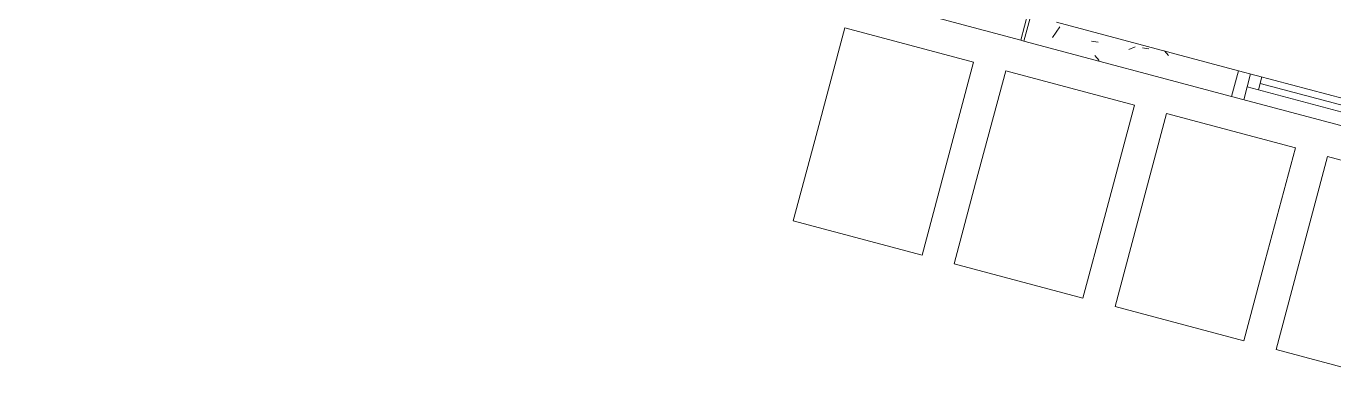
# Model space of a CAD drawing. Header units: metres. Extents: x 689715 to 690980, y 1005284 to 1006835.
# Drawn here: x 690835.636 to 690839.562, y 1005557.25 to 1005558.324 of the extents above; entities that cross this region are included whole.
import ezdxf

# ---------------------------------------------------------------- set-up
doc = ezdxf.new("R2010")
doc.units = ezdxf.units.M
doc.linetypes.add('PHANTOM', pattern=[2.5, 1.25, -0.25, 0.25, -0.25, 0.25, -0.25])
doc.layers.add('0_NUMERO DE LOTE FASE V', color=3, linetype='Continuous')
for name, color, linetype, lineweight in [('Muros', 7, 'Continuous', 13), ('Patrón de corte', 7, 'Continuous', 13), ('Suelos', 7, 'Continuous', 9), ('Ventanas', 7, 'Continuous', 13)]:
    doc.layers.add(name, color=color, linetype=linetype, lineweight=lineweight)

# ---------------------------------------------------------------- blocks, each defined once
blk = doc.blocks.new('Window-Sliding - VENTANA DE 1_60 X 1_20-1540949-PLANO CLAVE _8 CASAS EN HILERA_ - Dependent 1')
at = {"layer": 'Ventanas', "color": 253}
for p, q in [((0.8003658304546724, 0.04), (-0.799634169545327, 0.04)), ((-0.799634169545327, 0.04), (-0.799634169545327, -0.03999999999902364)), ((-0.7996341695453272, 0.04000000000097637), (0.8003658304546725, 0.04000000000097637)), ((-0.7615341697799087, -0.03999999999902364), (-0.7615341697799087, 0.04000000000097637)), ((-0.7615341697799087, 0.04000000000097637), (-0.7615341697799087, -0.03999999999902365)), ((-0.7266091695452884, 0.04000000000097637), (-0.7266091695452884, 9.714248738745823e-13)), ((-0.02185916954532734, 0.04000000000097637), (-0.02185916954532734, 9.714248738745823e-13)), ((0.000365830454672653, 9.714248738745823e-13), (0.000365830454672653, 0.04000000000097637)), ((0.7622658304671647, 0.04000000000097637), (0.7622658304671647, -0.03999999999902365)), ((0.8003658304546724, -0.03999999999902364), (0.8003658304546724, 0.04)), ((0.7622658304671647, 9.714248738745823e-13), (-0.761534169779909, 9.714248738745823e-13)), ((-0.02185916954532734, 0.02000000000096879), (-0.7266091695452884, 0.02000000000096879)), ((0.000365830454672653, 9.714248738745823e-13), (0.000365830454672653, -0.03999999999902364)), ((0.02259083045467268, -0.03999999999902364), (0.02259083045467268, 9.714248738745823e-13)), ((0.7273408304547152, -0.03999999999902364), (0.7273408304547152, 9.714248738745823e-13)), ((0.02259083045467268, -0.0199999999990375), (0.7273408304547152, -0.0199999999990375)), ((-0.799634169545327, -0.03999999999902364), (0.8003658304546724, -0.03999999999902364)), ((-0.7996341695453272, -0.03999999999902364), (0.8003658304546725, -0.03999999999902364)), ((-0.7996341692992297, -0.03999999999902364), (0.800365830455645, -0.03999999999902364))]:
    blk.add_line(p, q, dxfattribs=at)
blk = doc.blocks.new('C TRANSFORMADA A B')
at = {"layer": 'Patrón de corte'}
h = blk.add_hatch(dxfattribs=at)
h.set_pattern_fill('HORMIGÓN', color=254, scale=0.9999999999999998, angle=90.00000000000001, style=0, pattern_type=2)
h.set_pattern_definition([(140, (365.6615329065826, -24.78183759388048), (0.03836033982117162, 0.4377584771638401), [0.04599999999999998, -0.5029999999999997]), (85, (365.6615329065826, -24.78183759388048), (-0.4580987315439033, -0.08439521406967798), [0.037, -0.402]), (190.451, (365.6645329066087, -24.74583759397501), (-0.4199401312074266, 0.3526758939897785), [0.03899999999999999, -0.4269999999999999]), (136.184, (365.5395329066087, -24.78183759393869), (0.1004214988211119, 0.6506308650644553), [0.06899999999999996, -0.7539999999999996]), (186.636, (365.547532906523, -24.72783759376034), (-0.5938707988951817, 0.5701916118460519), [0.05799999999999999, -0.6409999999999997]), (81.18399999999997, (365.5395329066087, -24.78183759393869), (-0.5936975411065766, 0.5697220635397623), [0.055, -0.6039999999999999]), (111, (365.5705329065677, -24.72083759383531), (0.2457802302535768, 0.3642747293136031), [0.04599999999999999, -0.5029999999999998]), (55.99999999999997, (365.5705329065677, -24.72083759383531), (-0.4415777901075864, 0.1482769546615401), [0.03699999999999998, -0.4019999999999998]), (161.451, (365.5905329065863, -24.690837593982), (-0.1963072483374969, 0.512048302653334), [0.03899999999999999, -0.4269999999999999]), (127.5, (365.6615329065826, -24.78183759388048), (-0.2022933454275577, 0.007375797972208886), [0.02, -0.3769999999999999, 0.02, -0.3879999999999999, -0.4039999999999999]), (127.5, (365.6615329065826, -24.78183759388048), (-0.2022933454275577, 0.007375797972208886), [-0.8059999999999998, 0.02, -0.384]), (97.49999999999997, (365.6615329065826, -24.78183759388048), (-0.2399435114399267, 0.1600503399492727), [0.02, -0.2129999999999999, 0.02, -0.3679999999999999, -0.154]), (97.49999999999997, (365.6615329065826, -24.78183759388048), (-0.2399435114399267, 0.1600503399492727), [-0.6209999999999999, 0.02, -0.134]), (57.49999999999999, (365.6615329065826, -24.91783759393729), (0.01404568388630387, 0.325416223879766), [0.02, -0.132, 0.02, -0.4550000000000001, -0.6309999999999999]), (57.49999999999999, (365.6615329065826, -24.91783759393729), (0.01404568388630387, 0.325416223879766), [-0.6279999999999999, 0.02, -0.6109999999999999]), (47.49999999999995, (365.6615329065826, -24.97883759392425), (-0.0608186051078245, 0.3554815006055005), [0.02, -0.178, 0.02, -0.296, -0.4479999999999998]), (47.49999999999995, (365.6615329065826, -24.97883759392425), (-0.0608186051078245, 0.3554815006055005), [-0.5139999999999999, 0.02, -0.4279999999999999])])
h.paths.add_polyline_path([(273.8838196659926, -13.05999999231426), (273.8038196659181, -13.05999999225605), (273.8038196659181, -13.7050515616429), (273.8838196659926, -13.70505156170111), (273.8838196659926, -13.13999999221414)], flags=0)
h.paths.add_polyline_path([(273.8838196659926, -15.30505156167783), (273.8038196663838, -15.30505156161962), (273.8038196659181, -16.03005139401648), (273.8838196659926, -16.03005139395827), (273.8838196657598, -15.58734440035187)], flags=0)
at = {"layer": 'Muros', "color": 253}
for p, q in [((273.803819666151, -13.04999999236315), (276.9838196660858, -13.04999999224674)), ((273.8038196659181, -13.05999999225605), (273.803819666151, -13.04999999236315)), ((273.8038196659181, -13.05999999225605), (273.8038196659181, -13.7050515616429)), ((273.8838196659926, -13.05999999231426), (273.8038196659181, -13.05999999225605)), ((273.8838196659926, -13.70505156170111), (273.8838196659926, -13.13999999221414))]:
    blk.add_line(p, q, dxfattribs=at)
blk.add_lwpolyline([(277.883819665527, -9.959999992453959), (273.8038196659181, -9.959999992453959), (273.803819666151, -13.04999999236315)], dxfattribs=at)
at = {"layer": 'Suelos', "color": 9}
for p, q in [((273.3538196661975, -12.5300513941329), (273.1038196661975, -12.53005139390007)), ((273.1038196661975, -12.53005139390007), (273.1038196661975, -12.93005139386514)), ((273.7038196662907, -12.53005139401648), (273.3538196661975, -12.5300513941329)), ((273.7038196662907, -12.93005139409797), (273.7038196662907, -12.53005139401648)), ((273.1038196661975, -12.93005139386514), (273.3538196661975, -12.93005139409797)), ((273.3538196661975, -12.93005139409797), (273.7038196662907, -12.93005139409797)), ((273.3538196661975, -13.03005139384186), (273.1038196661975, -13.03005139395827)), ((273.1038196661975, -13.03005139395827), (273.1038196661975, -13.43005139409797)), ((273.703819665825, -13.0300513941911), (273.3538196661975, -13.03005139384186)), ((273.7038196662907, -13.43005139398156), (273.703819665825, -13.0300513941911)), ((273.1038196661975, -13.43005139409797), (273.3538196661975, -13.43005139398156)), ((273.3538196661975, -13.43005139398156), (273.7038196662907, -13.43005139398156)), ((273.3538196661975, -13.53005139395827), (273.1038196657319, -13.5300513941329)), ((273.1038196657319, -13.5300513941329), (273.1038196661975, -13.93005139403977)), ((273.7038196662907, -13.53005139424931), (273.3538196661975, -13.53005139395827)), ((273.7038196662907, -13.93005139403977), (273.7038196662907, -13.53005139424931)), ((273.1038196661975, -13.93005139403977), (273.3538196661975, -13.93005139403977)), ((273.3538196661975, -13.93005139403977), (273.7038196662907, -13.93005139403977)), ((273.3538196661975, -14.03005139395827), (273.1038196661975, -14.03005139401648)), ((273.1038196661975, -14.03005139401648), (273.1038196659647, -14.43005139403977)), ((273.7038196662907, -14.03005139390007), (273.3538196661975, -14.03005139395827)), ((273.703819665825, -14.43005139398156), (273.7038196662907, -14.03005139390007))]:
    blk.add_line(p, q, dxfattribs=at)
at = {"color": 254, "lineweight": 13, "rotation": 269.9999999999999}
blk.add_blockref('Window-Sliding - VENTANA DE 1_60 X 1_20-1540949-PLANO CLAVE _8 CASAS EN HILERA_ - Dependent 1', (273.8438196659554, -14.50468573102262), dxfattribs=at)
blk = doc.blocks.new('CASTILLA 7 NUEVA')
at = {"rotation": 269.9999998879757}
blk.add_blockref('C TRANSFORMADA A B', (323.2665340037202, 260.2961971557233), dxfattribs=at)

msp = doc.modelspace()

# ---------------------------------------------------------------- block references
at = {"layer": '0_NUMERO DE LOTE FASE V', "linetype": 'PHANTOM', "rotation": 165.0660436350674}
msp.add_blockref('CASTILLA 7 NUEVA', (691134.8790145139, 1005465.285896031), dxfattribs=at)

doc.saveas('drawing.dxf')
